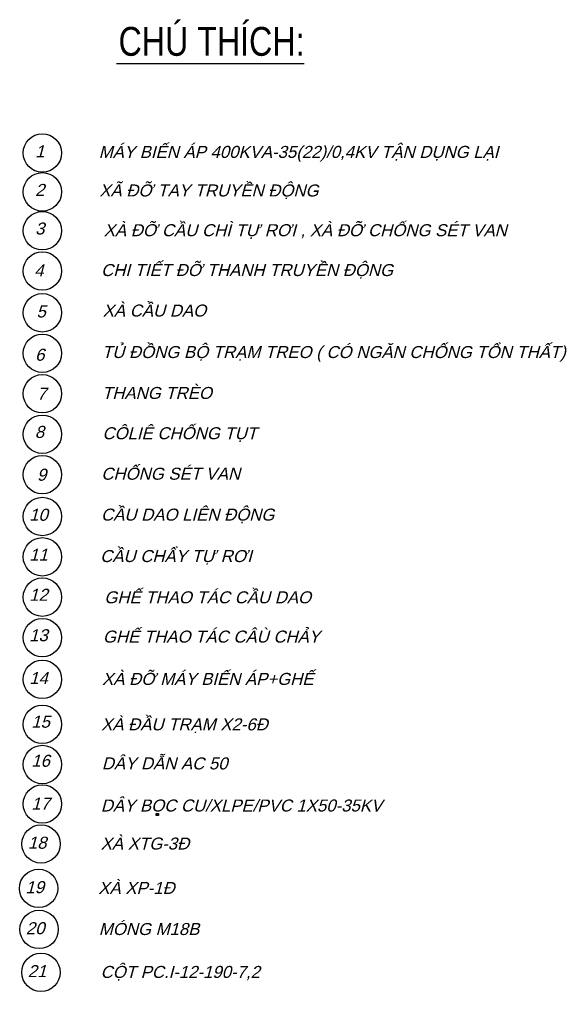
# Model space of a CAD drawing. Header units: metres. Extents: x -57343 to 109649, y -50330 to 64846.
# Drawn here: x 103950 to 109649, y -50330 to -40214 of the extents above; entities that cross this region are included whole.
import ezdxf

# ---------------------------------------------------------------- set-up
doc = ezdxf.new("R2010")
doc.units = ezdxf.units.M
doc.layers.add('BAO', color=3, linetype='Continuous')
doc.layers.add('L5', color=6, linetype='Continuous')
doc.styles.add('td', font='', dxfattribs={"width": 0.85})
doc.styles.add('TD1', font='')
doc.styles.get('td').set_extended_font_data('.VnArialH')
doc.styles.get('TD1').set_extended_font_data('.VnArialH')

msp = doc.modelspace()

# ---------------------------------------------------------------- hatches: boundary and pattern name
msp.add_hatch(color=7).paths.add_polyline_path([(105397.9, -48497.2), (105397.9, -48475.8), (105375, -48475.8), (105375, -48497.2)])

# ---------------------------------------------------------------- linework, layer by layer
at = {"linetype": 'Continuous'}
msp.add_line((104960.9, -40671.4), (106917.2, -40671.4), dxfattribs=at)
at = {"color": 8}
for p, q in [((105375, -48475.8), (105397.9, -48475.8)), ((105375, -48497.2), (105375, -48475.8)), ((105397.9, -48497.2), (105375, -48497.2)), ((105397.9, -48475.8), (105397.9, -48497.2))]:
    msp.add_line(p, q, dxfattribs=at)
at = {"layer": 'L5', "color": 2, "linetype": 'Continuous'}
for centre in [(104189.1, -41603.5), (104189.1, -42008.3), (104189.1, -42413.1), (104189.1, -42831.9), (104189.1, -43266.5), (104189.1, -43687.8), (104189.1, -44109.1), (104189.1, -44530.4), (104189.1, -44950.9), (104189.1, -45386.3), (104189.1, -45806), (104189.1, -46225.6), (104189.1, -46646.9), (104189.1, -47080.7), (104189.1, -47549), (104189.1, -47967.1), (104189.1, -48377.6), (104175.6, -48793.7), (104150.1, -49256.1), (104155.1, -49683.1), (104174.1, -50129.6)]:
    msp.add_circle(centre, 200, dxfattribs=at)

# ---------------------------------------------------------------- texts
at = {"color": 7, "style": 'TD1', "oblique": 15}
for s, p in [('1', (104113.9, -41649)), ('m¸y biÕn ¸p 400kVA-35(22)/0,4KV TËN DôNG L¹I', (104776.1, -41655.1)), ('2', (104113.9, -42050.7)), ('X· ®ì tay truyÒn ®éng', (104781.4, -42056.4)), ('3', (104113.9, -42452.4)), ('Xµ ®ì cÇu ch× tù r¬i , xµ ®ì chèng sÐt van', (104828.6, -42469.6)), ('4', (104104.2, -42888.4)), ('Chi tiÕt ®ì thanh truyÒn ®éng', (104801, -42884.5)), ('5', (104127.8, -43315.3)), ('xµ cÇu dao ', (104818, -43305.8)), ('tñ ®ång bé tr¹m treo ( cã ng¨n chèng tæn thÊt)', (104809.7, -43737.6)), ('6', (104113.3, -43765.2)), ('7', (104132.4, -44172.2)), ('thang trÌo', (104810.5, -44163.3)), ('8', (104110.6, -44568.5)), ('c«liª chèng tôt', (104814.5, -44582.4)), ('9', (104133, -45014)), ('chèng sÐt van', (104802.8, -45003.7)), ('10', (104051.6, -45430.6)), ('cÇu dao liªn ®éng', (104800.4, -45429.4)), ('11', (104051.6, -45847.2)), ('cÇu chÈy tù r¬i', (104791.3, -45860.5)), ('ghÕ thao t¸c cÇu dao', (104833.9, -46289.8)), ('12', (104051.6, -46263.7)), ('13', (104051.6, -46684.3)), ('ghÕ thao t¸c c©ï ch¶y', (104819.8, -46698.5)), ('14', (104051.6, -47130.6)), ('xµ ®ì m¸y biÕn ¸p+ghÕ', (104810.6, -47139)), ('15', (104073.4, -47584.2)), ('Xµ ®Çu tr¹m X2-6§', (104800.6, -47611.8)), ('16', (104073.4, -47990.6)), ('D©y dÉn AC 50', (104808, -48018.2)), ('17', (104073.4, -48436.6)), ('D©y boc CU/XLPE/PVC 1x50-35Kv', (104798, -48456.2)), ('18', (104038.1, -48843.6)), ('xµ XTG-3®', (104797.1, -48852)), ('xµ XP-1®', (104771.6, -49314.5)), ('19', (104012.6, -49306.1)), ('20', (104017.6, -49733.1)), ('Mãng M18B', (104776.6, -49741.5)), ('21', (104036.6, -50179.6)), ('CéT PC.I-12-190-7,2', (104795.6, -50188))]:
    msp.add_text(s, height=125, dxfattribs=at).set_placement(p)
at = {"layer": 'BAO', "color": 7, "linetype": 'Continuous', "style": 'td', "width": 0.8}
msp.add_text('chó thÝch:', height=300, dxfattribs=at).set_placement((104982.6, -40592.2))

doc.saveas('drawing.dxf')
